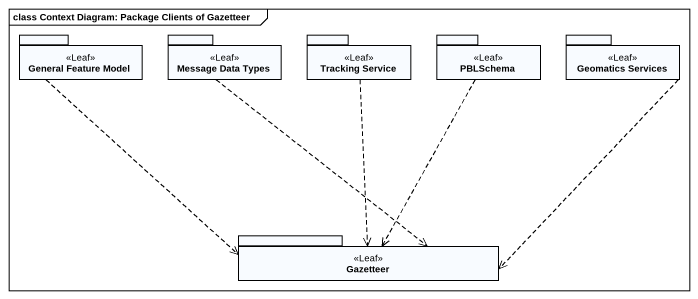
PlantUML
@startuml
mainframe class Context Diagram: Package Clients of Gazetteer
package "General Feature Model" as General_Feature_Model <<Leaf>> {
}
package "Message Data Types" as Message_Data_Types <<Leaf>> {
}
package "Tracking Service" as Tracking_Service <<Leaf>> {
}
package PBLSchema <<Leaf>> {
}
package "Geomatics Services" as Geomatics_Services <<Leaf>> {
}
package Gazetteer <<Leaf>> {
}
General_Feature_Model ..> Gazetteer
Message_Data_Types ..> Gazetteer
Tracking_Service ..> Gazetteer
PBLSchema ..> Gazetteer
Geomatics_Services ..> Gazetteer
@enduml
